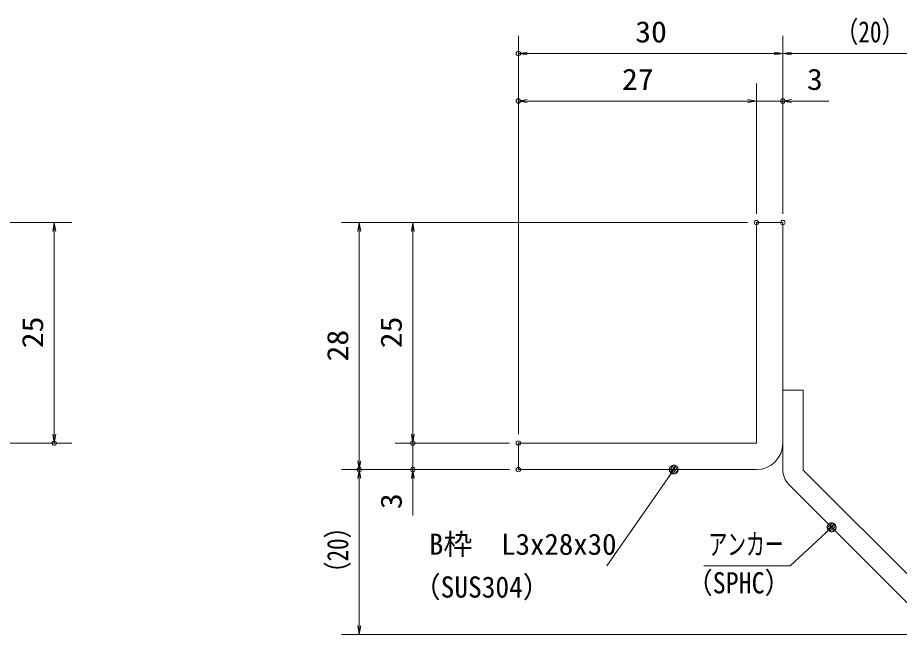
# Model space of a CAD drawing. Units: millimetres, scale not verified, with parts at other scales. Extents: x -1050 to 1050, y -742 to 742.
# Drawn here: x -160 to 340, y -493 to -144 of the extents above; entities that cross this region are included whole.
import ezdxf
from ezdxf.enums import TextEntityAlignment as Align

# ---------------------------------------------------------------- set-up
doc = ezdxf.new("R2010")
doc.units = ezdxf.units.MM
doc.header["$LTSCALE"] = 5
doc.header["$PDMODE"] = 32
doc.header["$PDSIZE"] = 2.5
for name, color, linetype, lineweight in [('0-1_アンカー', 7, 'Continuous', 9), ('0-2_枠', 7, 'Continuous', 9), ('0-3_寸法注釈', 2, 'Continuous', 9), ('0-4_0', 2, 'Continuous', 9), ('0-5_DEFPOINTS', 134, 'Continuous', 9)]:
    doc.layers.add(name, color=color, linetype=linetype, lineweight=lineweight)
doc.styles.add('ＭＳ ゴシック', font='')
doc.styles.get('ＭＳ ゴシック').set_extended_font_data('MS Gothic')

# ---------------------------------------------------------------- blocks, each defined once
blk = doc.blocks.new('_OPEN')
at = {"layer": '0-4_0'}
blk.add_line((0, 0), (-5, 0), dxfattribs=at)
blk.add_lwpolyline([(-5, 0.833), (0, 0), (-5, -0.833)], dxfattribs=at)
blk = doc.blocks.new('A$C6EB770D1')
at = {"layer": '0-1_アンカー'}
for p, q in [((130.257, 96.52), (45.237, 11.5)), ((138.388, 88.388), (130.257, 96.52)), ((138.388, 88.388), (53.368, 3.368)), ((0, 11.5), (45.237, 11.5)), ((0, 11.5), (0, 0)), ((0, 0), (45.237, 0))]:
    blk.add_line(p, q, dxfattribs=at)
blk.add_arc((45.237, 11.5), 11.5, 270, 315, dxfattribs=at)
blk = doc.blocks.new('_Dot')
at = {"layer": '0-4_0'}
for p, q in [((-2.5, 0), (-5, 0)), ((2.445, 0.5), (-2.445, 0.5)), ((1.997, 1.5), (-1.997, 1.5)), ((2.289, -0.995), (-2.289, -0.995)), ((1.499, -1.995), (-1.499, -1.995))]:
    blk.add_line(p, q, dxfattribs=at)
for points in [[(2.5, 0), (2.48, 0.313), (2.421, 0.622), (2.324, 0.92), (2.191, 1.204), (2.023, 1.469), (1.822, 1.711), (1.594, 1.926), (1.34, 2.111), (1.064, 2.262), (0.773, 2.378), (0.468, 2.456), (0.157, 2.495), (-0.157, 2.495), (-0.468, 2.456), (-0.773, 2.378), (-1.064, 2.262), (-1.34, 2.111), (-1.594, 1.926), (-1.822, 1.711), (-2.023, 1.469), (-2.191, 1.204), (-2.324, 0.92), (-2.421, 0.622), (-2.48, 0.313), (-2.5, 0), (0, 0)], [(-2.5, 0), (-2.48, -0.313), (-2.421, -0.622), (-2.324, -0.92), (-2.191, -1.204), (-2.023, -1.469), (-1.822, -1.711), (-1.594, -1.926), (-1.34, -2.111), (-1.064, -2.262), (-0.773, -2.378), (-0.468, -2.456), (-0.157, -2.495), (0.157, -2.495), (0.468, -2.456), (0.773, -2.378), (1.064, -2.262), (1.34, -2.111), (1.594, -1.926), (1.822, -1.711), (2.023, -1.469), (2.191, -1.204), (2.324, -0.92), (2.421, -0.622), (2.48, -0.313), (2.5, 0), (0, 0)]]:
    blk.add_lwpolyline(points, close=True, dxfattribs=at)

msp = doc.modelspace()

# ---------------------------------------------------------------- linework, layer by layer
at = {"layer": '0-2_枠'}
for p, q in [((258.93, -384.975), (258.93, -259.975)), ((258.93, -259.975), (273.93, -259.975)), ((273.93, -259.975), (273.93, -384.975)), ((123.93, -384.975), (258.93, -384.975)), ((123.93, -384.975), (123.93, -399.975)), ((123.93, -399.975), (258.93, -399.975))]:
    msp.add_line(p, q, dxfattribs=at)
msp.add_arc((258.93, -384.975), 15, 270, 0, dxfattribs=at)
at = {"layer": '0-3_寸法注釈'}
for p, q in [((123.93, -379.975), (123.93, -154.141)), ((273.93, -254.975), (273.93, -154.141)), ((273.93, -254.975), (273.93, -154.141)), ((268.93, -164.141), (128.93, -164.141)), ((278.93, -164.141), (365.45, -164.141)), ((123.93, -379.975), (123.93, -181.067)), ((258.93, -254.975), (258.93, -181.067)), ((258.93, -254.975), (258.93, -181.067)), ((273.93, -254.975), (273.93, -181.067)), ((253.93, -191.067), (128.93, -191.067)), ((253.93, -191.067), (248.93, -191.067)), ((258.93, -191.067), (273.93, -191.067)), ((278.93, -191.067), (300.043, -191.067)), ((-184.475, -259.975), (-129.31, -259.975)), ((253.93, -259.975), (23.705, -259.975)), ((253.93, -259.975), (54.081, -259.975)), ((-139.31, -264.975), (-139.31, -379.975)), ((33.705, -264.975), (33.705, -394.975)), ((64.081, -264.975), (64.081, -379.975)), ((64.081, -379.975), (64.081, -374.975)), ((-184.475, -384.975), (-129.31, -384.975)), ((118.93, -384.975), (54.081, -384.975)), ((118.93, -384.975), (54.081, -384.975)), ((64.081, -384.975), (64.081, -399.975)), ((118.93, -399.975), (23.705, -399.975)), ((118.93, -399.975), (23.705, -399.975)), ((118.93, -399.975), (54.081, -399.975)), ((33.705, -488.363), (33.705, -404.975)), ((64.081, -404.975), (64.081, -426.088)), ((174.029, -454.565), (211.499, -400.795)), ((357.318, -493.363), (23.705, -493.363))]:
    msp.add_line(p, q, dxfattribs=at)
msp.add_lwpolyline([(229.04, -454.595), (278.094, -454.595), (300.899, -433.356)], dxfattribs=at)
at = {"layer": '0-5_DEFPOINTS'}
for p in [(123.93, -164.141), (123.93, -191.067), (273.93, -191.067), (258.93, -259.975), (273.93, -259.975), (273.93, -259.975), (-139.31, -384.975), (64.081, -384.975), (123.93, -384.975), (33.705, -399.975), (64.081, -399.975), (123.93, -399.975)]:
    msp.add_point(p, dxfattribs=at)

# ---------------------------------------------------------------- block references
at = {"layer": '0-1_アンカー', "rotation": 270}
msp.add_blockref('A$C6EB770D1', (273.93, -354.975), dxfattribs=at)
at = {"layer": '0-3_寸法注釈'}
for name, p, rotation in [('_OPEN', (123.93, -164.141), 180), ('_OPEN', (273.93, -164.141), 180), ('_OPEN', (123.93, -191.067), 180), ('_OPEN', (273.93, -191.067), 180), ('_OPEN', (-139.31, -259.975), 90), ('_OPEN', (33.705, -259.975), 90), ('_OPEN', (64.081, -259.975), 90), ('_OPEN', (-139.31, -384.975), 270), ('_OPEN', (64.081, -384.975), 270), ('_OPEN', (64.081, -384.975), 270), ('_OPEN', (33.705, -399.975), 270), ('_OPEN', (33.705, -399.975), 90), ('_OPEN', (64.081, -399.975), 90), ('_Dot', (212.071, -399.975), 55.12857), ('_Dot', (301.645, -432.69), 41.73927), ('_OPEN', (33.705, -493.363), 270)]:
    msp.add_blockref(name, p, dxfattribs=dict(at, rotation=rotation))
for p in [(273.93, -164.141), (258.93, -191.067), (258.93, -191.067)]:
    msp.add_blockref('_OPEN', p, dxfattribs=at)

# ---------------------------------------------------------------- texts
at = {"layer": '0-3_寸法注釈', "color": 7, "style": 'ＭＳ ゴシック'}
for s, height, width, p in [('（20）', 12.02, 0.8, (303.675, -161.454)), ('30', 12.02, 1.1, (190.197, -161.454)), ('27', 12.02, 1.1, (182.697, -188.38)), ('3', 12.02, 1.1, (287.62, -188.38)), ('アンカー', 12.02, 0.65, (231.746, -451.908)), ('（SUS304）', 12.02, 0.95, (64.267, -476.145)), ('（SPHC）', 12.03, 0.9, (219.385, -473.761))]:
    msp.add_text(s, height=height, dxfattribs=dict(at, width=width)).set_placement(p, align=Align.BOTTOM_LEFT)
for s, width, p in [('25', 1.1, (-141.997, -331.208)), ('25', 1.1, (61.394, -331.208)), ('28', 1.1, (31.017, -338.708)), ('3', 1.1, (61.394, -422.398)), ('（20）', 0.8, (31.017, -465.184))]:
    msp.add_text(s, height=12.02, rotation=90, dxfattribs=dict(at, width=width)).set_placement(p, align=Align.BOTTOM_LEFT)
msp.add_text('B枠\u3000L3x28x30', height=12.02, dxfattribs=at).set_placement((73.225, -451.878), align=Align.BOTTOM_LEFT)

doc.saveas('drawing.dxf')
